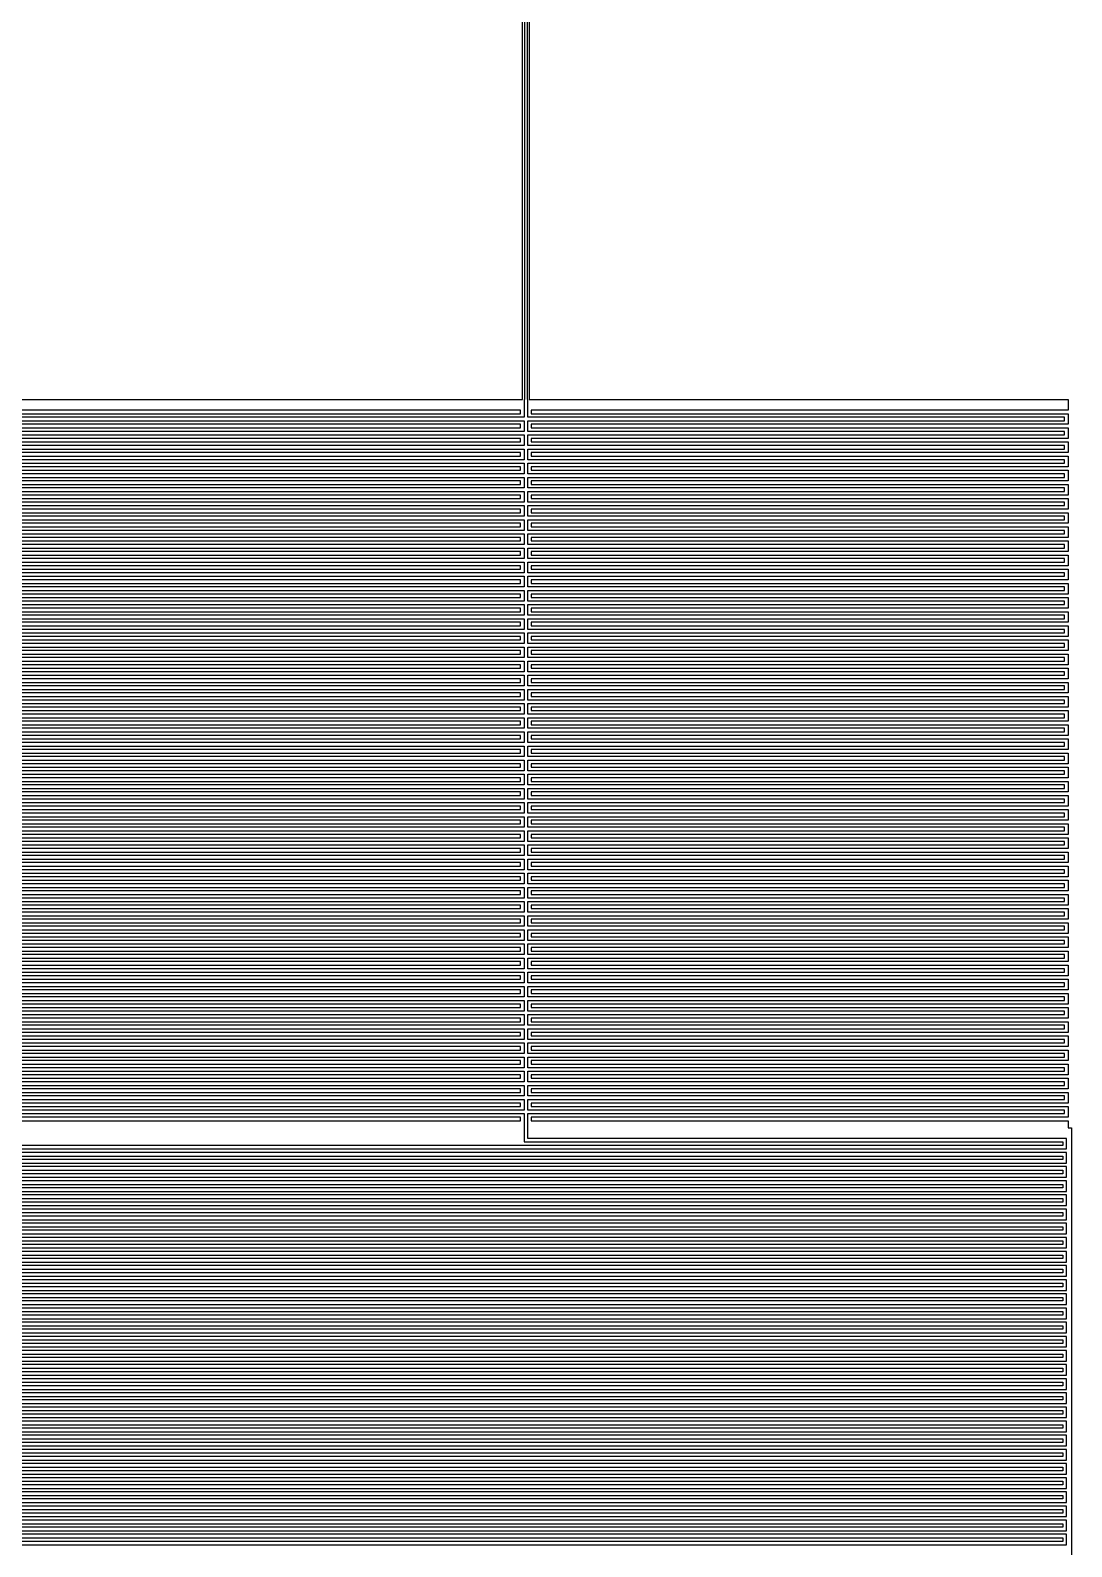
# Model space of a CAD drawing. Extents: x -2500 to 2500, y -2500 to 2500.
# Drawn here: x 10 to 452, y -889 to -245 of the extents above; entities that cross this region are included whole.
import ezdxf

# ---------------------------------------------------------------- set-up
doc = ezdxf.new("R2010")
doc.units = 0
doc.layers.add('L0D0', color=1, linetype='CONTINUOUS')

msp = doc.modelspace()

# ---------------------------------------------------------------- linework, layer by layer
at = {"layer": 'L0D0'}
for points in [[(-10, -402), (218.6, -402), (218.6, -52)], [(219.4, -52), (219.4, -402), (219.25, -402), (219.25, -409.5), (-8.5, -409.5)], [(-7.75, -720), (449.25, -720), (449.25, -715.5), (220.75, -715.5), (220.75, -705), (448.5, -705), (448.5, -703.5), (220.75, -703.5), (220.75, -699), (448.5, -699), (448.5, -697.5), (220.75, -697.5), (220.75, -693), (448.5, -693), (448.5, -691.5), (220.75, -691.5), (220.75, -687), (448.5, -687), (448.5, -685.5), (220.75, -685.5), (220.75, -681), (448.5, -681), (448.5, -679.5), (220.75, -679.5), (220.75, -675), (448.5, -675), (448.5, -673.5), (220.75, -673.5), (220.75, -669), (448.5, -669), (448.5, -667.5), (220.75, -667.5), (220.75, -663), (448.5, -663), (448.5, -661.5), (220.75, -661.5), (220.75, -657), (448.5, -657), (448.5, -655.5), (220.75, -655.5), (220.75, -651), (448.5, -651), (448.5, -649.5), (220.75, -649.5), (220.75, -645), (448.5, -645), (448.5, -643.5), (220.75, -643.5), (220.75, -639), (448.5, -639), (448.5, -637.5), (220.75, -637.5), (220.75, -633), (448.5, -633), (448.5, -631.5), (220.75, -631.5), (220.75, -627), (448.5, -627), (448.5, -625.5), (220.75, -625.5), (220.75, -621), (448.5, -621), (448.5, -619.5), (220.75, -619.5), (220.75, -615), (448.5, -615), (448.5, -613.5), (220.75, -613.5), (220.75, -609), (448.5, -609), (448.5, -607.5), (220.75, -607.5), (220.75, -603), (448.5, -603), (448.5, -601.5), (220.75, -601.5), (220.75, -597), (448.5, -597), (448.5, -595.5), (220.75, -595.5), (220.75, -591), (448.5, -591), (448.5, -589.5), (220.75, -589.5), (220.75, -585), (448.5, -585), (448.5, -583.5), (220.75, -583.5), (220.75, -579), (448.5, -579), (448.5, -577.5), (220.75, -577.5), (220.75, -573), (448.5, -573), (448.5, -571.5), (220.75, -571.5), (220.75, -567), (448.5, -567), (448.5, -565.5), (220.75, -565.5), (220.75, -561), (448.5, -561), (448.5, -559.5), (220.75, -559.5), (220.75, -555), (448.5, -555), (448.5, -553.5), (220.75, -553.5), (220.75, -549), (448.5, -549), (448.5, -547.5), (220.75, -547.5), (220.75, -543), (448.5, -543), (448.5, -541.5), (220.75, -541.5), (220.75, -537), (448.5, -537), (448.5, -535.5), (220.75, -535.5), (220.75, -531), (448.5, -531), (448.5, -529.5), (220.75, -529.5), (220.75, -525), (448.5, -525), (448.5, -523.5), (220.75, -523.5), (220.75, -519), (448.5, -519), (448.5, -517.5), (220.75, -517.5), (220.75, -513), (448.5, -513), (448.5, -511.5), (220.75, -511.5), (220.75, -507), (448.5, -507), (448.5, -505.5), (220.75, -505.5), (220.75, -501), (448.5, -501), (448.5, -499.5), (220.75, -499.5), (220.75, -495), (448.5, -495), (448.5, -493.5), (220.75, -493.5), (220.75, -489), (448.5, -489), (448.5, -487.5), (220.75, -487.5), (220.75, -483), (448.5, -483), (448.5, -481.5), (220.75, -481.5), (220.75, -477), (448.5, -477), (448.5, -475.5), (220.75, -475.5), (220.75, -471), (448.5, -471), (448.5, -469.5), (220.75, -469.5), (220.75, -465), (448.5, -465), (448.5, -463.5), (220.75, -463.5), (220.75, -459), (448.5, -459), (448.5, -457.5), (220.75, -457.5), (220.75, -453), (448.5, -453), (448.5, -451.5), (220.75, -451.5), (220.75, -447), (448.5, -447), (448.5, -445.5), (220.75, -445.5), (220.75, -441), (448.5, -441), (448.5, -439.5), (220.75, -439.5), (220.75, -435), (448.5, -435), (448.5, -433.5), (220.75, -433.5), (220.75, -429), (448.5, -429), (448.5, -427.5), (220.75, -427.5), (220.75, -423), (448.5, -423), (448.5, -421.5), (220.75, -421.5), (220.75, -417), (448.5, -417), (448.5, -415.5), (220.75, -415.5), (220.75, -411), (448.5, -411), (448.5, -409.5), (220.75, -409.5), (220.75, -402), (220.6, -402), (220.6, -52)], [(221.4, -52), (221.4, -402), (450, -402), (450, -406.5), (222.25, -406.5), (222.25, -408), (450, -408), (450, -412.5), (222.25, -412.5), (222.25, -414), (450, -414), (450, -418.5), (222.25, -418.5), (222.25, -420), (450, -420), (450, -424.5), (222.25, -424.5), (222.25, -426), (450, -426), (450, -430.5), (222.25, -430.5), (222.25, -432), (450, -432), (450, -436.5), (222.25, -436.5), (222.25, -438), (450, -438), (450, -442.5), (222.25, -442.5), (222.25, -444), (450, -444), (450, -448.5), (222.25, -448.5), (222.25, -450), (450, -450), (450, -454.5), (222.25, -454.5), (222.25, -456), (450, -456), (450, -460.5), (222.25, -460.5), (222.25, -462), (450, -462), (450, -466.5), (222.25, -466.5), (222.25, -468), (450, -468), (450, -472.5), (222.25, -472.5), (222.25, -474), (450, -474), (450, -478.5), (222.25, -478.5), (222.25, -480), (450, -480), (450, -484.5), (222.25, -484.5), (222.25, -486), (450, -486), (450, -490.5), (222.25, -490.5), (222.25, -492), (450, -492), (450, -496.5), (222.25, -496.5), (222.25, -498), (450, -498), (450, -502.5), (222.25, -502.5), (222.25, -504), (450, -504), (450, -508.5), (222.25, -508.5), (222.25, -510), (450, -510), (450, -514.5), (222.25, -514.5), (222.25, -516), (450, -516), (450, -520.5), (222.25, -520.5), (222.25, -522), (450, -522), (450, -526.5), (222.25, -526.5), (222.25, -528), (450, -528), (450, -532.5), (222.25, -532.5), (222.25, -534), (450, -534), (450, -538.5), (222.25, -538.5), (222.25, -540), (450, -540), (450, -544.5), (222.25, -544.5), (222.25, -546), (450, -546), (450, -550.5), (222.25, -550.5), (222.25, -552), (450, -552), (450, -556.5), (222.25, -556.5), (222.25, -558), (450, -558), (450, -562.5), (222.25, -562.5), (222.25, -564), (450, -564), (450, -568.5), (222.25, -568.5), (222.25, -570), (450, -570), (450, -574.5), (222.25, -574.5), (222.25, -576), (450, -576), (450, -580.5), (222.25, -580.5), (222.25, -582), (450, -582), (450, -586.5), (222.25, -586.5), (222.25, -588), (450, -588), (450, -592.5), (222.25, -592.5), (222.25, -594), (450, -594), (450, -598.5), (222.25, -598.5), (222.25, -600), (450, -600), (450, -604.5), (222.25, -604.5), (222.25, -606), (450, -606), (450, -610.5), (222.25, -610.5), (222.25, -612), (450, -612), (450, -616.5), (222.25, -616.5), (222.25, -618), (450, -618), (450, -622.5), (222.25, -622.5), (222.25, -624), (450, -624), (450, -628.5), (222.25, -628.5), (222.25, -630), (450, -630), (450, -634.5), (222.25, -634.5), (222.25, -636), (450, -636), (450, -640.5), (222.25, -640.5), (222.25, -642), (450, -642), (450, -646.5), (222.25, -646.5), (222.25, -648), (450, -648), (450, -652.5), (222.25, -652.5), (222.25, -654), (450, -654), (450, -658.5), (222.25, -658.5), (222.25, -660), (450, -660), (450, -664.5), (222.25, -664.5), (222.25, -666), (450, -666), (450, -670.5), (222.25, -670.5), (222.25, -672), (450, -672), (450, -676.5), (222.25, -676.5), (222.25, -678), (450, -678), (450, -682.5), (222.25, -682.5), (222.25, -684), (450, -684), (450, -688.5), (222.25, -688.5), (222.25, -690), (450, -690), (450, -694.5), (222.25, -694.5), (222.25, -696), (450, -696), (450, -700.5), (222.25, -700.5), (222.25, -702), (450, -702), (450, -706.5), (222.25, -706.5), (222.25, -708), (450, -708), (450, -711), (451.5, -711), (451.5, -960)], [(-10, -408), (217.75, -408), (217.75, -406.5), (-10, -406.5)], [(-8.5, -411), (219.25, -411), (219.25, -415.5), (-8.5, -415.5)], [(-10, -414), (217.75, -414), (217.75, -412.5), (-10, -412.5)], [(-8.5, -417), (219.25, -417), (219.25, -421.5), (-8.5, -421.5)], [(-10, -420), (217.75, -420), (217.75, -418.5), (-10, -418.5)], [(-10, -426), (217.75, -426), (217.75, -424.5), (-10, -424.5)], [(-8.5, -423), (219.25, -423), (219.25, -427.5), (-8.5, -427.5)], [(-10, -432), (217.75, -432), (217.75, -430.5), (-10, -430.5)], [(-8.5, -429), (219.25, -429), (219.25, -433.5), (-8.5, -433.5)], [(-10, -438), (217.75, -438), (217.75, -436.5), (-10, -436.5)], [(-8.5, -435), (219.25, -435), (219.25, -439.5), (-8.5, -439.5)], [(-10, -444), (217.75, -444), (217.75, -442.5), (-10, -442.5)], [(-8.5, -441), (219.25, -441), (219.25, -445.5), (-8.5, -445.5)], [(-10, -450), (217.75, -450), (217.75, -448.5), (-10, -448.5)], [(-8.5, -447), (219.25, -447), (219.25, -451.5), (-8.5, -451.5)], [(-10, -456), (217.75, -456), (217.75, -454.5), (-10, -454.5)], [(-8.5, -453), (219.25, -453), (219.25, -457.5), (-8.5, -457.5)], [(-10, -462), (217.75, -462), (217.75, -460.5), (-10, -460.5)], [(-8.5, -459), (219.25, -459), (219.25, -463.5), (-8.5, -463.5)], [(-10, -468), (217.75, -468), (217.75, -466.5), (-10, -466.5)], [(-8.5, -465), (219.25, -465), (219.25, -469.5), (-8.5, -469.5)], [(-10, -474), (217.75, -474), (217.75, -472.5), (-10, -472.5)], [(-8.5, -471), (219.25, -471), (219.25, -475.5), (-8.5, -475.5)], [(-10, -480), (217.75, -480), (217.75, -478.5), (-10, -478.5)], [(-8.5, -477), (219.25, -477), (219.25, -481.5), (-8.5, -481.5)], [(-10, -486), (217.75, -486), (217.75, -484.5), (-10, -484.5)], [(-8.5, -483), (219.25, -483), (219.25, -487.5), (-8.5, -487.5)], [(-8.5, -489), (219.25, -489), (219.25, -493.5), (-8.5, -493.5)], [(-10, -492), (217.75, -492), (217.75, -490.5), (-10, -490.5)], [(-8.5, -495), (219.25, -495), (219.25, -499.5), (-8.5, -499.5)], [(-10, -498), (217.75, -498), (217.75, -496.5), (-10, -496.5)], [(-8.5, -501), (219.25, -501), (219.25, -505.5), (-8.5, -505.5)], [(-10, -504), (217.75, -504), (217.75, -502.5), (-10, -502.5)], [(-8.5, -507), (219.25, -507), (219.25, -511.5), (-8.5, -511.5)], [(-10, -510), (217.75, -510), (217.75, -508.5), (-10, -508.5)], [(-10, -516), (217.75, -516), (217.75, -514.5), (-10, -514.5)], [(-8.5, -513), (219.25, -513), (219.25, -517.5), (-8.5, -517.5)], [(-10, -522), (217.75, -522), (217.75, -520.5), (-10, -520.5)], [(-8.5, -519), (219.25, -519), (219.25, -523.5), (-8.5, -523.5)], [(-10, -528), (217.75, -528), (217.75, -526.5), (-10, -526.5)], [(-8.5, -525), (219.25, -525), (219.25, -529.5), (-8.5, -529.5)], [(-10, -534), (217.75, -534), (217.75, -532.5), (-10, -532.5)], [(-8.5, -531), (219.25, -531), (219.25, -535.5), (-8.5, -535.5)], [(-10, -540), (217.75, -540), (217.75, -538.5), (-10, -538.5)], [(-8.5, -537), (219.25, -537), (219.25, -541.5), (-8.5, -541.5)], [(-10, -546), (217.75, -546), (217.75, -544.5), (-10, -544.5)], [(-8.5, -543), (219.25, -543), (219.25, -547.5), (-8.5, -547.5)], [(-10, -552), (217.75, -552), (217.75, -550.5), (-10, -550.5)], [(-8.5, -549), (219.25, -549), (219.25, -553.5), (-8.5, -553.5)], [(-10, -558), (217.75, -558), (217.75, -556.5), (-10, -556.5)], [(-8.5, -555), (219.25, -555), (219.25, -559.5), (-8.5, -559.5)], [(-10, -564), (217.75, -564), (217.75, -562.5), (-10, -562.5)], [(-8.5, -561), (219.25, -561), (219.25, -565.5), (-8.5, -565.5)], [(-10, -570), (217.75, -570), (217.75, -568.5), (-10, -568.5)], [(-8.5, -567), (219.25, -567), (219.25, -571.5), (-8.5, -571.5)], [(-10, -576), (217.75, -576), (217.75, -574.5), (-10, -574.5)], [(-8.5, -573), (219.25, -573), (219.25, -577.5), (-8.5, -577.5)], [(-8.5, -579), (219.25, -579), (219.25, -583.5), (-8.5, -583.5)], [(-10, -582), (217.75, -582), (217.75, -580.5), (-10, -580.5)], [(-8.5, -585), (219.25, -585), (219.25, -589.5), (-8.5, -589.5)], [(-10, -588), (217.75, -588), (217.75, -586.5), (-10, -586.5)], [(-8.5, -591), (219.25, -591), (219.25, -595.5), (-8.5, -595.5)], [(-10, -594), (217.75, -594), (217.75, -592.5), (-10, -592.5)], [(-8.5, -597), (219.25, -597), (219.25, -601.5), (-8.5, -601.5)], [(-10, -600), (217.75, -600), (217.75, -598.5), (-10, -598.5)], [(-10, -606), (217.75, -606), (217.75, -604.5), (-10, -604.5)], [(-8.5, -603), (219.25, -603), (219.25, -607.5), (-8.5, -607.5)], [(-10, -612), (217.75, -612), (217.75, -610.5), (-10, -610.5)], [(-8.5, -609), (219.25, -609), (219.25, -613.5), (-8.5, -613.5)], [(-10, -618), (217.75, -618), (217.75, -616.5), (-10, -616.5)], [(-8.5, -615), (219.25, -615), (219.25, -619.5), (-8.5, -619.5)], [(-10, -624), (217.75, -624), (217.75, -622.5), (-10, -622.5)], [(-8.5, -621), (219.25, -621), (219.25, -625.5), (-8.5, -625.5)], [(-10, -630), (217.75, -630), (217.75, -628.5), (-10, -628.5)], [(-8.5, -627), (219.25, -627), (219.25, -631.5), (-8.5, -631.5)], [(-10, -636), (217.75, -636), (217.75, -634.5), (-10, -634.5)], [(-8.5, -633), (219.25, -633), (219.25, -637.5), (-8.5, -637.5)], [(-10, -642), (217.75, -642), (217.75, -640.5), (-10, -640.5)], [(-8.5, -639), (219.25, -639), (219.25, -643.5), (-8.5, -643.5)], [(-10, -648), (217.75, -648), (217.75, -646.5), (-10, -646.5)], [(-8.5, -645), (219.25, -645), (219.25, -649.5), (-8.5, -649.5)], [(-10, -654), (217.75, -654), (217.75, -652.5), (-10, -652.5)], [(-8.5, -651), (219.25, -651), (219.25, -655.5), (-8.5, -655.5)], [(-10, -660), (217.75, -660), (217.75, -658.5), (-10, -658.5)], [(-8.5, -657), (219.25, -657), (219.25, -661.5), (-8.5, -661.5)], [(-10, -666), (217.75, -666), (217.75, -664.5), (-10, -664.5)], [(-8.5, -663), (219.25, -663), (219.25, -667.5), (-8.5, -667.5)], [(-8.5, -669), (219.25, -669), (219.25, -673.5), (-8.5, -673.5)], [(-10, -672), (217.75, -672), (217.75, -670.5), (-10, -670.5)], [(-8.5, -675), (219.25, -675), (219.25, -679.5), (-8.5, -679.5)], [(-10, -678), (217.75, -678), (217.75, -676.5), (-10, -676.5)], [(-8.5, -681), (219.25, -681), (219.25, -685.5), (-8.5, -685.5)], [(-10, -684), (217.75, -684), (217.75, -682.5), (-10, -682.5)], [(-8.5, -687), (219.25, -687), (219.25, -691.5), (-8.5, -691.5)], [(-10, -690), (217.75, -690), (217.75, -688.5), (-10, -688.5)], [(-10, -696), (217.75, -696), (217.75, -694.5), (-10, -694.5)], [(-8.5, -693), (219.25, -693), (219.25, -697.5), (-8.5, -697.5)], [(-10, -702), (217.75, -702), (217.75, -700.5), (-10, -700.5)], [(-8.5, -699), (219.25, -699), (219.25, -703.5), (-8.5, -703.5)], [(-10, -708), (217.75, -708), (217.75, -706.5), (-10, -706.5)], [(-8.5, -705), (219.25, -705), (219.25, -717), (447.75, -717), (447.75, -718.5), (-9.25, -718.5)], [(-9.25, -723), (447.75, -723), (447.75, -724.5), (-9.25, -724.5)], [(-7.75, -726), (449.25, -726), (449.25, -721.5), (-7.75, -721.5)], [(-9.25, -729), (447.75, -729), (447.75, -730.5), (-9.25, -730.5)], [(-7.75, -732), (449.25, -732), (449.25, -727.5), (-7.75, -727.5)], [(-7.75, -738), (449.25, -738), (449.25, -733.5), (-7.75, -733.5)], [(-9.25, -735), (447.75, -735), (447.75, -736.5), (-9.25, -736.5)], [(-7.75, -744), (449.25, -744), (449.25, -739.5), (-7.75, -739.5)], [(-9.25, -741), (447.75, -741), (447.75, -742.5), (-9.25, -742.5)], [(-7.75, -750), (449.25, -750), (449.25, -745.5), (-7.75, -745.5)], [(-9.25, -747), (447.75, -747), (447.75, -748.5), (-9.25, -748.5)], [(-7.75, -756), (449.25, -756), (449.25, -751.5), (-7.75, -751.5)], [(-9.25, -753), (447.75, -753), (447.75, -754.5), (-9.25, -754.5)], [(-9.25, -759), (447.75, -759), (447.75, -760.5), (-9.25, -760.5)], [(-7.75, -762), (449.25, -762), (449.25, -757.5), (-7.75, -757.5)], [(-9.25, -765), (447.75, -765), (447.75, -766.5), (-9.25, -766.5)], [(-7.75, -768), (449.25, -768), (449.25, -763.5), (-7.75, -763.5)], [(-9.25, -771), (447.75, -771), (447.75, -772.5), (-9.25, -772.5)], [(-7.75, -774), (449.25, -774), (449.25, -769.5), (-7.75, -769.5)], [(-9.25, -777), (447.75, -777), (447.75, -778.5), (-9.25, -778.5)], [(-7.75, -780), (449.25, -780), (449.25, -775.5), (-7.75, -775.5)], [(-9.25, -783), (447.75, -783), (447.75, -784.5), (-9.25, -784.5)], [(-7.75, -786), (449.25, -786), (449.25, -781.5), (-7.75, -781.5)], [(-9.25, -789), (447.75, -789), (447.75, -790.5), (-9.25, -790.5)], [(-7.75, -792), (449.25, -792), (449.25, -787.5), (-7.75, -787.5)], [(-9.25, -795), (447.75, -795), (447.75, -796.5), (-9.25, -796.5)], [(-7.75, -798), (449.25, -798), (449.25, -793.5), (-7.75, -793.5)], [(-9.25, -801), (447.75, -801), (447.75, -802.5), (-9.25, -802.5)], [(-7.75, -804), (449.25, -804), (449.25, -799.5), (-7.75, -799.5)], [(-9.25, -807), (447.75, -807), (447.75, -808.5), (-9.25, -808.5)], [(-7.75, -810), (449.25, -810), (449.25, -805.5), (-7.75, -805.5)], [(-9.25, -813), (447.75, -813), (447.75, -814.5), (-9.25, -814.5)], [(-7.75, -816), (449.25, -816), (449.25, -811.5), (-7.75, -811.5)], [(-9.25, -819), (447.75, -819), (447.75, -820.5), (-9.25, -820.5)], [(-7.75, -822), (449.25, -822), (449.25, -817.5), (-7.75, -817.5)], [(-7.75, -828), (449.25, -828), (449.25, -823.5), (-7.75, -823.5)], [(-9.25, -825), (447.75, -825), (447.75, -826.5), (-9.25, -826.5)], [(-7.75, -834), (449.25, -834), (449.25, -829.5), (-7.75, -829.5)], [(-9.25, -831), (447.75, -831), (447.75, -832.5), (-9.25, -832.5)], [(-7.75, -840), (449.25, -840), (449.25, -835.5), (-7.75, -835.5)], [(-9.25, -837), (447.75, -837), (447.75, -838.5), (-9.25, -838.5)], [(-7.75, -846), (449.25, -846), (449.25, -841.5), (-7.75, -841.5)], [(-9.25, -843), (447.75, -843), (447.75, -844.5), (-9.25, -844.5)], [(-9.25, -849), (447.75, -849), (447.75, -850.5), (-9.25, -850.5)], [(-7.75, -852), (449.25, -852), (449.25, -847.5), (-7.75, -847.5)], [(-9.25, -855), (447.75, -855), (447.75, -856.5), (-9.25, -856.5)], [(-7.75, -858), (449.25, -858), (449.25, -853.5), (-7.75, -853.5)], [(-9.25, -861), (447.75, -861), (447.75, -862.5), (-9.25, -862.5)], [(-7.75, -864), (449.25, -864), (449.25, -859.5), (-7.75, -859.5)], [(-9.25, -867), (447.75, -867), (447.75, -868.5), (-9.25, -868.5)], [(-7.75, -870), (449.25, -870), (449.25, -865.5), (-7.75, -865.5)], [(-9.25, -873), (447.75, -873), (447.75, -874.5), (-9.25, -874.5)], [(-7.75, -876), (449.25, -876), (449.25, -871.5), (-7.75, -871.5)], [(-9.25, -879), (447.75, -879), (447.75, -880.5), (-9.25, -880.5)], [(-7.75, -882), (449.25, -882), (449.25, -877.5), (-7.75, -877.5)], [(-9.25, -885), (447.75, -885), (447.75, -886.5), (-9.25, -886.5)], [(-7.75, -888), (449.25, -888), (449.25, -883.5), (-7.75, -883.5)]]:
    msp.add_lwpolyline(points, dxfattribs=at)

doc.saveas('drawing.dxf')
